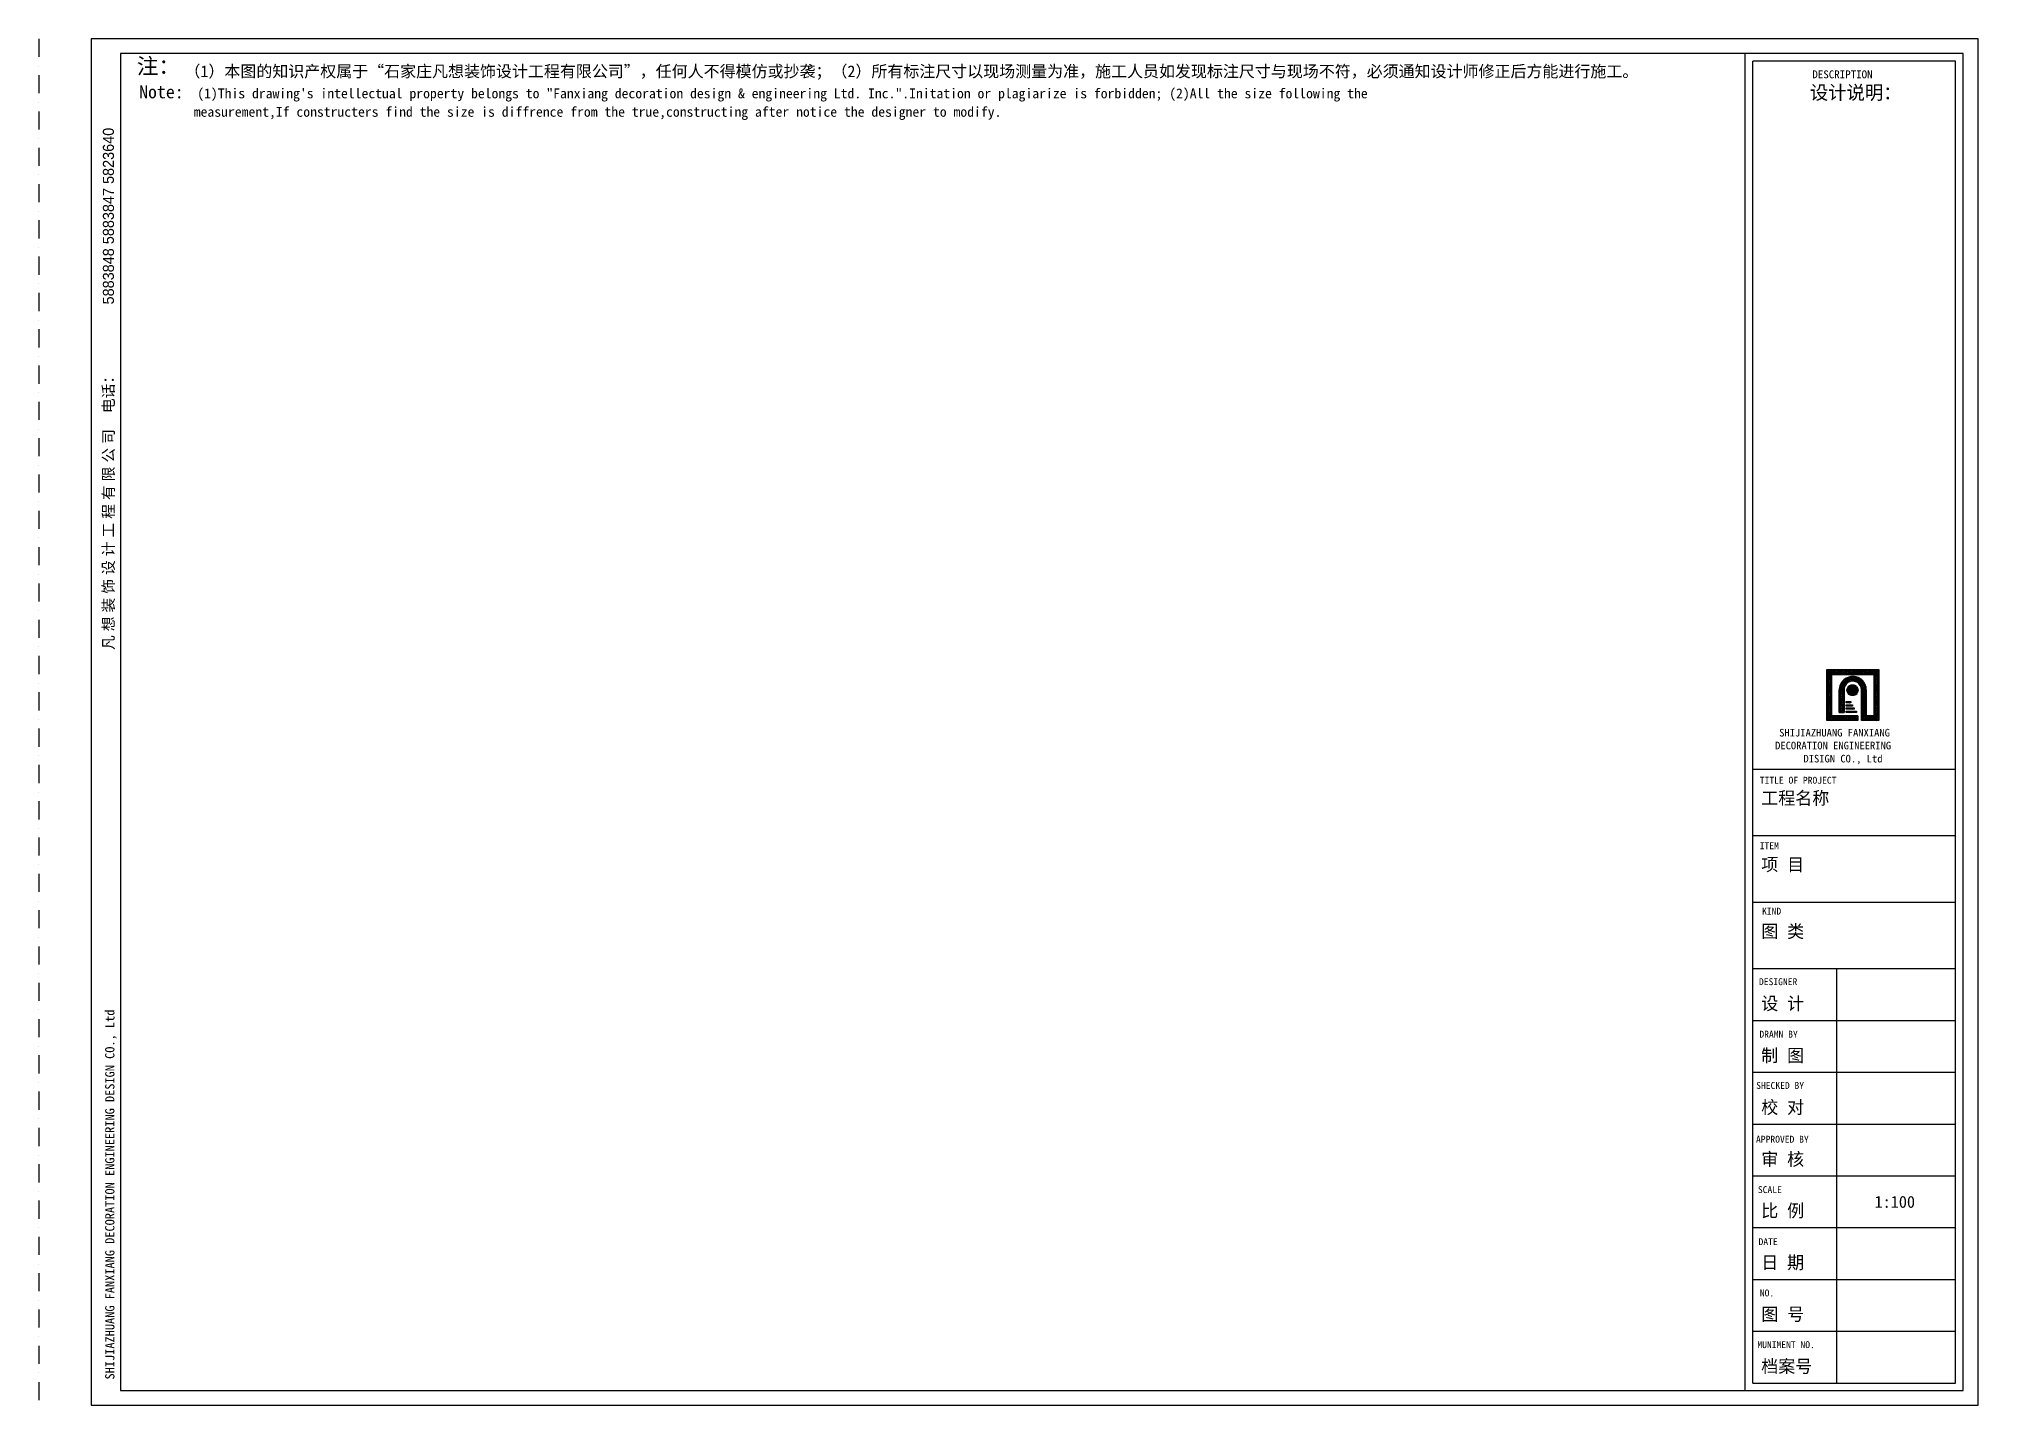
# Model space of a CAD drawing. Extents: x 140 to 40870, y 2576 to 31260.
import ezdxf

# ---------------------------------------------------------------- set-up
doc = ezdxf.new("R2010")
doc.units = 0
doc.header["$MEASUREMENT"] = 0
doc.linetypes.add('DASHDOTX2', pattern=[50.8, 25.4, -12.7, 0, -12.7])
doc.layers.get('0').update_dxf_attribs({"linetype": 'CONTINUOUS'})
doc.layers.add('LAYER2', color=2, linetype='CONTINUOUS')
doc.styles.add('STYLE1', font='', dxfattribs={"height": 50})
doc.styles.get('STYLE1').set_extended_font_data('FZFangSong-Z02S')

msp = doc.modelspace()

# ---------------------------------------------------------------- hatches: boundary and pattern name
h = msp.add_hatch()
h.set_pattern_fill('ANSI37', color=2, scale=3.851754, angle=180, style=0)
h.set_pattern_definition([(44.4242, (39203.302, -27359.613), (-18.272855, 17.909225), []), (135.5758, (39203.302, -27359.613), (-18.272855, -17.909225), [])])
edge = h.paths.add_edge_path()
edge.add_line((38419, 17595), (38419, 16949))
edge.add_line((38419, 16949), (38781, 16949))
edge.add_line((38781, 16949), (38781, 18017))
edge.add_line((38781, 18017), (37692, 18017))
edge.add_line((37692, 18017), (37692, 16949))
edge.add_line((37692, 16949), (38343, 16949))
edge.add_line((38343, 16949), (38343, 17048))
edge.add_line((38343, 17048), (37793, 17048))
edge.add_line((37793, 17048), (37793, 17917))
edge.add_line((37793, 17917), (38680, 17917))
edge.add_line((38680, 17917), (38680, 17048))
edge.add_line((38680, 17048), (38520, 17048))
edge.add_line((38520, 17048), (38520, 17595))
edge.add_ellipse((38236, 17595), major_axis=(-284, 0), ratio=0.9801, start_angle=180, end_angle=360)
edge.add_line((37952, 17595), (37952, 17119))
edge.add_line((37952, 17119), (38053, 17119))
edge.add_line((38053, 17119), (38053, 17595))
edge.add_ellipse((38236, 17595), major_axis=(183, 0), ratio=0.9801, start_angle=0, end_angle=180, ccw=False)
h = msp.add_hatch()
h.set_pattern_fill('ANSI37', color=2, scale=0.924421, angle=180, style=0)
h.set_pattern_definition([(44.424197, (38927.678, -14780.347), (-4.3854852, 4.298214), []), (135.575803, (38927.678, -14780.347), (-4.3854852, -4.298214), [])])
edge = h.paths.add_edge_path()
edge.add_ellipse((38231, 17587), major_axis=(117, 0), ratio=0.9801, start_angle=0, end_angle=180)
edge.add_ellipse((38231, 17587), major_axis=(-117, 0), ratio=0.9801, start_angle=0, end_angle=180)
h = msp.add_hatch()
h.set_pattern_fill('ANSI37', color=2, scale=3.851754, angle=180, style=0)
h.set_pattern_definition([(44.4242, (39263.363, -22641.423), (-18.272855, 17.909225), []), (135.5758, (39263.363, -22641.423), (-18.272855, -17.909225), [])])
h.paths.add_polyline_path([(38195, 17321), (38195, 17350), (38100, 17350), (38100, 17321)])
h.paths.add_polyline_path([(38229, 17252), (38229, 17281), (38100, 17281), (38100, 17252)])
h.paths.add_polyline_path([(38266, 17188), (38266, 17217), (38100, 17217), (38100, 17188)])
h.paths.add_polyline_path([(38100, 17148), (38100, 17119), (38313, 17119), (38313, 17148)])

# ---------------------------------------------------------------- linework, layer by layer
at = {"color": 5, "linetype": 'DASHDOTX2', "ltscale": 15}
msp.add_line((140, 31260), (140, 2576), dxfattribs=at)
at = {"color": 5}
for p, q in [((40870, 31260), (1241, 31260)), ((1241, 31260), (1241, 2576)), ((40553, 31260), (32946, 31260)), ((40870, 2576), (40870, 31260)), ((36134, 3042), (36134, 30794)), ((40395, 30794), (36134, 30794)), ((40395, 3042), (40395, 30794)), ((36134, 15931), (40395, 15931)), ((36134, 14533), (40395, 14533)), ((36134, 13135), (40395, 13135)), ((36134, 11741), (40395, 11741)), ((37904, 3042), (37904, 11741)), ((36134, 10653), (40395, 10653)), ((36134, 9566), (40395, 9566)), ((36134, 8479), (40395, 8479)), ((36134, 7391), (40395, 7391)), ((36134, 6304), (40395, 6304)), ((36134, 5217), (40395, 5217)), ((36134, 4130), (40395, 4130)), ((36134, 3042), (40395, 3042)), ((1241, 2576), (40870, 2576))]:
    msp.add_line(p, q, dxfattribs=at)
at = {"color": 1}
for p, q in [((40553, 30950), (1857, 30950)), ((1857, 30950), (1857, 2887)), ((40553, 2887), (40553, 30950)), ((1857, 2887), (40553, 2887))]:
    msp.add_line(p, q, dxfattribs=at)
at = {"color": 4}
msp.add_line((35975, 2887), (35975, 30950), dxfattribs=at)
at = {"color": 2}
for p, q in [((37692, 18017), (38781, 18017)), ((37692, 16949), (37692, 18017)), ((38781, 18017), (38781, 16949)), ((37793, 17917), (38680, 17917)), ((37793, 17048), (37793, 17917)), ((37952, 17119), (37952, 17595)), ((38053, 17595), (38053, 17119)), ((38419, 16949), (38419, 17595)), ((38520, 17595), (38520, 17048)), ((38680, 17917), (38680, 17048)), ((37952, 17119), (38053, 17119)), ((38100, 17321), (38100, 17350)), ((38100, 17350), (38195, 17350)), ((38195, 17321), (38100, 17321)), ((38100, 17252), (38100, 17281)), ((38100, 17281), (38229, 17281)), ((38229, 17252), (38100, 17252)), ((38100, 17217), (38266, 17217)), ((38100, 17188), (38100, 17217)), ((38266, 17188), (38100, 17188)), ((38100, 17148), (38313, 17148)), ((38100, 17119), (38100, 17148)), ((38313, 17119), (38100, 17119)), ((38195, 17350), (38195, 17321)), ((38229, 17281), (38229, 17252)), ((38266, 17217), (38266, 17188)), ((38313, 17148), (38313, 17119)), ((38343, 16949), (37692, 16949)), ((38343, 17048), (37793, 17048)), ((38343, 17048), (38343, 16949)), ((38781, 16949), (38419, 16949)), ((38680, 17048), (38520, 17048))]:
    msp.add_line(p, q, dxfattribs=at)
msp.add_ellipse((38231, 17587), major_axis=(117, 0), ratio=0.9801, dxfattribs=at)
at = {"layer": 'LAYER2'}
for major_axis, start_param, end_param in [((285, 0), 6.198444, 9.542258), ((-184, 0), 3.141593, 6.384496)]:
    msp.add_ellipse((38236, 17595), major_axis=major_axis, ratio=0.9801, start_param=start_param, end_param=end_param, dxfattribs=at)

# ---------------------------------------------------------------- texts
at = {"color": 2, "width": 1.020304}
for s, height, p in [('DESCRIPTION', 165.68, (37387, 30431)), ('设计说明：', 289.9, (37337, 29988)), ('SHIJIAZHUANG FANXIANG ', 159.54, (36691, 16614)), ('DECORATION ENGINEERING', 159.54, (36605, 16345)), ('DISIGN CO., Ltd', 159.54, (37200, 16069)), ('工程名称', 269.2, (36314, 15187)), ('项 目', 269.2, (36314, 13793)), ('图 类', 269.2, (36314, 12389)), ('设 计', 269.2, (36314, 10876)), ('制 图', 269.2, (36314, 9784)), ('校 对', 269.2, (36314, 8696)), ('审 核', 269.2, (36314, 7607)), ('比 例', 269.2, (36314, 6525)), ('日 期', 269.2, (36314, 5438)), ('图 号', 269.2, (36314, 4352)), ('档案号', 269.2, (36314, 3259))]:
    msp.add_text(s, height=height, dxfattribs=at).set_placement(p)
at = {"color": 5, "width": 1.020304}
for s, height, p in [('Note:', 269.2, (2248, 30011)), ('(1)This drawing\'s intellectual property belongs to "Fanxiang decoration design & engineering Ltd. Inc.".Initation or plagiarize is forbidden; (2)All the size following the ', 207.104, (3468, 30011)), ('      measurement,If constructers find the size is diffrence from the true,constructing after notice the designer to modify.', 207.104, (2532, 29624)), ('TITLE OF PROJECT', 144.97, (36283, 15623)), ('ITEM', 145, (36282, 14248)), ('KIND', 145, (36330, 12875)), ('DESIGNER', 145, (36266, 11394)), ('DRAMN BY', 145, (36275, 10292)), ('SHECKED BY', 145, (36207, 9216)), ('APPROVED BY', 144.97, (36204, 8087)), ('SCALE', 145, (36243, 7029)), ('DATE', 145, (36257, 5936)), ('NO.', 145, (36285, 4860)), ('MUNIMENT NO.', 144.97, (36232, 3775))]:
    msp.add_text(s, height=height, dxfattribs=at).set_placement(p)
at = {"color": 2, "style": 'STYLE1', "width": 0.9801}
for s, p in [('5883848 5883847 5823640', (1718, 25684)), ('凡 想 装 饰 设 计 工 程 有 限 公 司    电话：', (1718, 18430))]:
    msp.add_text(s, height=231.29, rotation=90, dxfattribs=at).set_placement(p)
at = {"color": 2, "width": 0.9801}
msp.add_text('SHIJIAZHUANG FANXIANG DECORATION ENGINEERING DESIGN CO., Ltd', height=194.11, rotation=90, dxfattribs=at).set_placement((1729, 3116))
at = {"color": 5, "attachment_point": 1}
for s, insert, char_height, width in [('\\f宋体|b0|i0|c134|p2;注：', (2200, 30854), 331, 995.9), ('\\f宋体|b0|i0|c134|p2;（1）本图的知识产权属于“石家庄凡想装饰设计工程有限公司”，任何人不得模仿或抄袭；（2）所有标注尺寸以现场测量为准，施工人员如发现标注尺寸与现场不符，必须通知设计师修正后方能进行施工。', (3200, 30701), 246, 32488.91)]:
    msp.add_mtext(s, dxfattribs=dict(at, insert=insert, char_height=char_height, width=width))
at = {"color": 4, "insert": (38693, 6970), "char_height": 250, "width": 968.49, "attachment_point": 1}
msp.add_mtext('1:100', dxfattribs=at)

doc.saveas('drawing.dxf')
